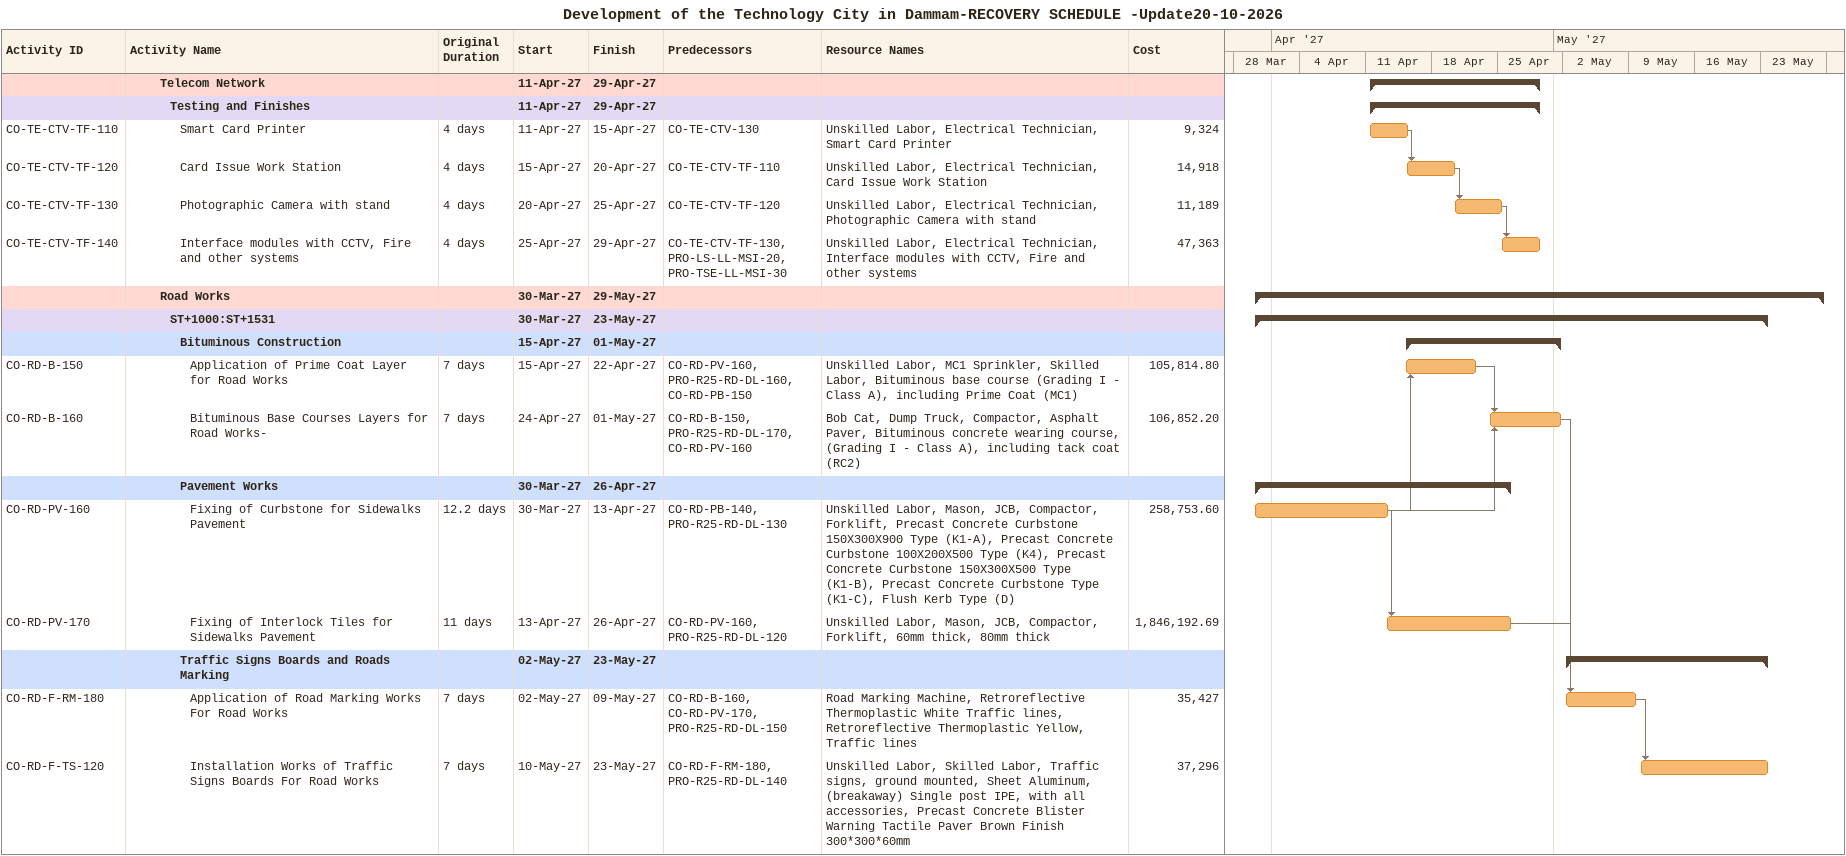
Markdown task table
Development of the Technology City in Dammam-RECOVERY SCHEDULE -Update20-10-2026

| ID | Level | Task | Original duration | Start | Finish | Predecessors | Resources | Cost |
|---|---|---|---|---|---|---|---|---|
|  | 4 | **Telecom Network** |  | 2027-04-11 | 2027-04-29 |  |  |  |
|  | 5 | **Testing and Finishes** |  | 2027-04-11 | 2027-04-29 |  |  |  |
| CO-TE-CTV-TF-110 | 6 | Smart Card Printer | 4d | 2027-04-11 | 2027-04-15 | CO-TE-CTV-130 | Unskilled Labor, Electrical Technician, Smart Card Printer | 9324 |
| CO-TE-CTV-TF-120 | 6 | Card Issue Work Station | 4d | 2027-04-15 | 2027-04-20 | CO-TE-CTV-TF-110 | Unskilled Labor, Electrical Technician, Card Issue Work Station | 14918 |
| CO-TE-CTV-TF-130 | 6 | Photographic Camera with stand | 4d | 2027-04-20 | 2027-04-25 | CO-TE-CTV-TF-120 | Unskilled Labor, Electrical Technician, Photographic Camera with stand | 11189 |
| CO-TE-CTV-TF-140 | 6 | Interface modules with CCTV, Fire and other systems | 4d | 2027-04-25 | 2027-04-29 | CO-TE-CTV-TF-130, PRO-LS-LL-MSI-20, PRO-TSE-LL-MSI-30 | Unskilled Labor, Electrical Technician, Interface modules with CCTV, Fire and other systems | 47363 |
|  | 4 | **Road Works** |  | 2027-03-30 | 2027-05-29 |  |  |  |
|  | 5 | **ST+1000:ST+1531** |  | 2027-03-30 | 2027-05-23 |  |  |  |
|  | 6 | **Bituminous Construction** |  | 2027-04-15 | 2027-05-01 |  |  |  |
| CO-RD-B-150 | 7 | Application of Prime Coat Layer for Road Works | 7d | 2027-04-15 | 2027-04-22 | CO-RD-PV-160, PRO-R25-RD-DL-160, CO-RD-PB-150 | Unskilled Labor, MC1 Sprinkler, Skilled Labor, Bituminous base course (Grading I - Class A), including Prime Coat (MC1) | 105814.80 |
| CO-RD-B-160 | 7 | Bituminous Base Courses Layers for Road Works- | 7d | 2027-04-24 | 2027-05-01 | CO-RD-B-150, PRO-R25-RD-DL-170, CO-RD-PV-160 | Bob Cat, Dump Truck, Compactor, Asphalt Paver, Bituminous concrete wearing course, (Grading I - Class A), including tack coat (RC2) | 106852.20 |
|  | 6 | **Pavement Works** |  | 2027-03-30 | 2027-04-26 |  |  |  |
| CO-RD-PV-160 | 7 | Fixing of Curbstone for Sidewalks Pavement | 12.2d | 2027-03-30 | 2027-04-13 | CO-RD-PB-140, PRO-R25-RD-DL-130 | Unskilled Labor, Mason, JCB, Compactor, Forklift, Precast Concrete Curbstone 150X300X900 Type (K1-A), Precast Concrete Curbstone 100X200X500 Type (K4), Precast Concrete Curbstone 150X300X500 Type (K1-B), Precast Concrete Curbstone Type (K1-C), Flush Kerb Type (D) | 258753.60 |
| CO-RD-PV-170 | 7 | Fixing of Interlock Tiles for Sidewalks Pavement | 11d | 2027-04-13 | 2027-04-26 | CO-RD-PV-160, PRO-R25-RD-DL-120 | Unskilled Labor, Mason, JCB, Compactor, Forklift, 60mm thick, 80mm thick | 1846192.69 |
|  | 6 | **Traffic Signs Boards and Roads Marking** |  | 2027-05-02 | 2027-05-23 |  |  |  |
| CO-RD-F-RM-180 | 7 | Application of Road Marking Works For Road Works | 7d | 2027-05-02 | 2027-05-09 | CO-RD-B-160, CO-RD-PV-170, PRO-R25-RD-DL-150 | Road Marking Machine, Retroreflective Thermoplastic White Traffic lines, Retroreflective Thermoplastic Yellow, Traffic lines | 35427 |
| CO-RD-F-TS-120 | 7 | Installation Works of Traffic Signs Boards For Road Works | 7d | 2027-05-10 | 2027-05-23 | CO-RD-F-RM-180, PRO-R25-RD-DL-140 | Unskilled Labor, Skilled Labor, Traffic signs, ground mounted, Sheet Aluminum, (breakaway) Single post IPE, with all accessories, Precast Concrete Blister Warning Tactile Paver Brown Finish 300*300*60mm | 37296 |
